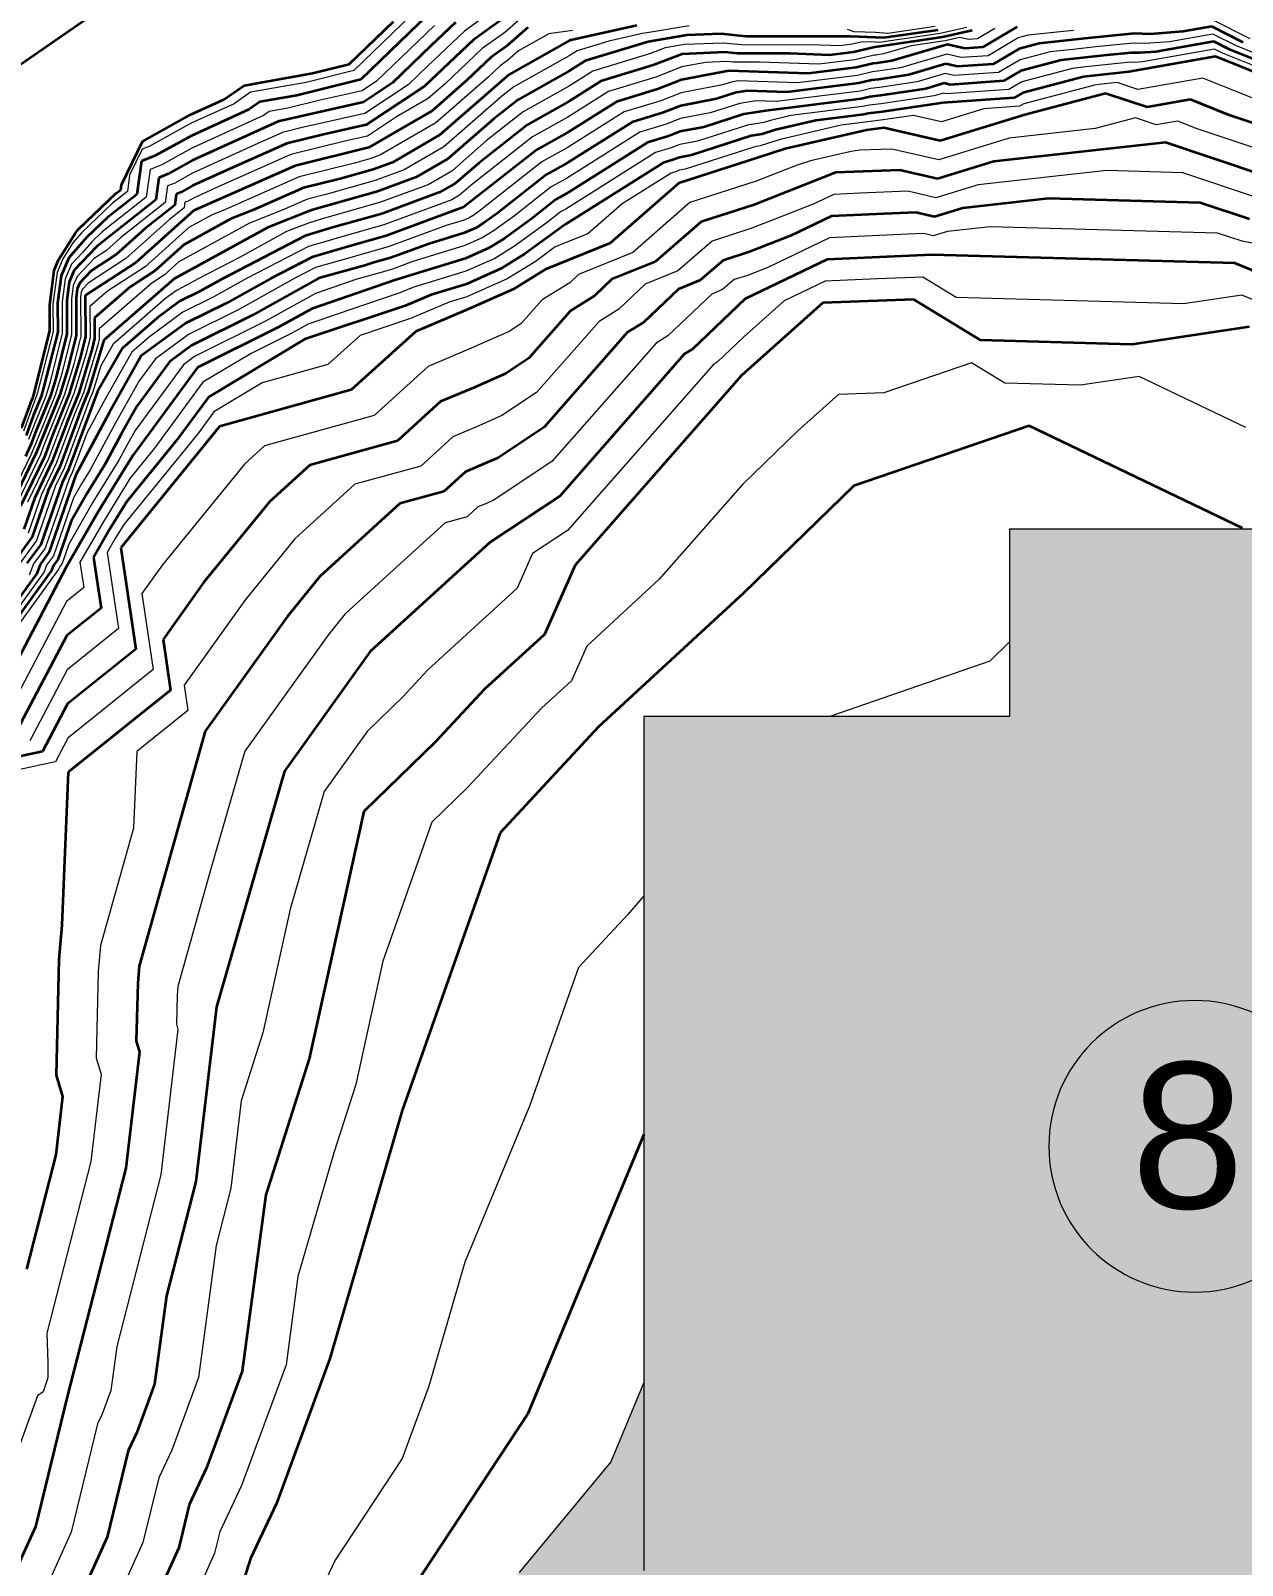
# Model space of a CAD drawing. Header units: millimetres. Extents: x -859836 to 307983, y -308065 to 649894.
# Drawn here: x -656397 to -540029, y 189629 to 337001 of the extents above; entities that cross this region are included whole.
import ezdxf

# ---------------------------------------------------------------- set-up
doc = ezdxf.new("R2010")
doc.units = ezdxf.units.MM
for name, color, linetype, lineweight in [('A-ANNO-NOTE', 131, 'Continuous', 9), ('A-DETL-GENF', 92, 'Continuous', 9), ('A-DETL-MBND', 5, 'Continuous', 9), ('A-DETL-THIN', 151, 'Continuous', 9), ('C-TOPO', 7, 'Continuous', 9), ('C-TOPO-MAJR', 7, 'Continuous', 35), ('C-TOPO-MINR', 7, 'Continuous', 9)]:
    doc.layers.add(name, color=color, linetype=linetype, lineweight=lineweight)
doc.styles.add('Arial', font='arial.ttf', dxfattribs={"height": 14000})

# ---------------------------------------------------------------- blocks, each defined once
blk = doc.blocks.new('tag ten be - tag ten be-1821118-BỐ TRÍ BÈ PIN PA2')
at = {"layer": 'A-ANNO-NOTE'}
for start, end in [(360, 180), (180, 360)]:
    blk.add_arc((0, 0), 4, start, end, dxfattribs=at)

msp = doc.modelspace()

# ---------------------------------------------------------------- hatches: boundary and pattern name
at = {"layer": 'A-DETL-GENF'}
msp.add_hatch(color=8, dxfattribs=at).paths.add_polyline_path([(-452510, 189128), (-452510, 289128), (-562378, 289128), (-562378, 271128), (-597518, 271128), (-597518, 189128), (-458398, 189128)])
at = {"layer": 'A-DETL-MBND', "transparency": 33554585}
h = msp.add_hatch(color=1, dxfattribs=at)
h.paths.add_polyline_path([(-759872, -147838), (-751409, -147225), (-749609, -147143), (-733854, -145290), (-730653, -145570), (-721745, -145172), (-720814, -144887), (-719370, -144842), (-700946, -141995), (-695529, -141498), (-691142, -140868), (-678862, -139709), (-676064, -138561), (-673339, -137902), (-666588, -136592), (-665513, -135889), (-664558, -135218), (-662197, -133772), (-661519, -132852), (-659949, -130928), (-651084, -125443), (-650822, -125228), (-650213, -124939), (-646382, -122722), (-642214, -121295), (-640352, -120839), (-632919, -116639), (-632407, -116545), (-631232, -115977), (-624031, -110102), (-618435, -105784), (-615716, -103869), (-610671, -99638), (-609303, -97431), (-608187, -95168), (-606545, -92038), (-605546, -89814), (-602862, -83094), (-597357, -72506), (-595184, -69076), (-591888, -62294), (-588957, -58521), (-588686, -57663), (-586782, -51788), (-586421, -50671), (-585891, -49261), (-584837, -42142), (-583168, -34750), (-583236, -29503), (-581474, -24626), (-579291, -20446), (-577288, -10529), (-577844, -8379), (-576716, -5129), (-576923, -622), (-576761, 3433), (-577514, 8400), (-584433, 17478), (-591451, 26894), (-592059, 27631), (-594253, 29365), (-596698, 31520), (-606682, 39522), (-614114, 48456), (-617877, 53657), (-619367, 54812), (-621388, 57245), (-626371, 64609), (-630225, 76139), (-631882, 80641), (-631321, 82021), (-631047, 88615), (-629216, 99080), (-628971, 99848), (-627656, 101469), (-625202, 104951), (-622310, 108328), (-621916, 108853), (-618287, 112790), (-616954, 119597), (-611965, 123985), (-607391, 123672), (-603528, 125761), (-599346, 128280), (-596175, 130112), (-593901, 131920), (-587341, 139484), (-579017, 149394), (-573792, 168423), (-559581, 167597), (-555765, 171191), (-554261, 171958), (-551262, 173126), (-545079, 176205), (-536568, 178750), (-529133, 181370), (-526344, 189128), (-597518, 189128), (-597518, 207194), (-600686, 199575), (-609478, 188948), (-615919, 179175), (-616544, 177848), (-622914, 167950), (-630994, 157392), (-633191, 154309), (-645163, 133248), (-651286, 125168), (-651764, 119294), (-657364, 118029), (-668886, 104497), (-672322, 98230), (-678809, 91777), (-686744, 84898), (-689449, 82017), (-695207, 77404), (-695380, 71893), (-694273, 69271), (-689492, 45636), (-683652, 33844), (-677737, 19772), (-662028, -2904), (-651984, -24980), (-650691, -30222), (-651908, -42347), (-653635, -63919), (-656698, -68818), (-662024, -76036), (-666896, -86650), (-667567, -88913), (-681751, -105555), (-682213, -106748), (-682594, -107406), (-685917, -108622), (-692036, -110612), (-701719, -112727), (-713390, -117126), (-713858, -117303), (-715899, -118114), (-726309, -122425), (-732752, -123814), (-746954, -124818), (-750353, -125277), (-753407, -127865), (-764669, -132928), (-770641, -133394), (-784358, -129387), (-766211, -147534), (-765162, -147452), (-761763, -147700)])
h.paths.add_polyline_path([(-165073, -63985), (-152433, -63128), (-147212, -62558), (-145468, -61769), (-136004, -54982), (-133768, -53767), (-129949, -51511), (-119584, -45141), (-108212, -38110), (-106147, -37513), (-103534, -36430), (-95440, -33679), (-85435, -28121), (-81217, -27620), (-70310, -23490), (-69569, -23057), (-66354, -22120), (-63531, -20738), (-60354, -18737), (-51173, -14112), (-47726, -11549), (-46080, -8030), (-42098, 1247), (-71582, -3952), (-102491, 171344), (-31433, 183873), (-10665, 66090), (-8344, 71188), (-5480, 80840), (-4976, 82926), (-4345, 84088), (-2338, 91567), (-1942, 95428), (-648, 97607), (-1071, 98220), (-2510, 100800), (-3468, 101999), (-4531, 105589), (-4872, 106391), (-4883, 106838), (-4266, 108209), (-3836, 109670), (-3397, 110774), (-3406, 111243), (-3028, 112006), (-3263, 112804), (-5003, 115819), (-4795, 118868), (-5263, 125250), (-6517, 126820), (-6835, 127207), (-7506, 127369), (-7948, 127596), (-9992, 128520), (-10488, 129121), (-11669, 131806), (-11797, 132101), (-12046, 133135), (-12559, 133970), (-14267, 135969), (-16205, 140122), (-18451, 143457), (-18982, 145256), (-19057, 146525), (-18964, 150253), (-18988, 154876), (-19576, 155921), (-19786, 160906), (-20496, 162914), (-20826, 165369), (-20799, 166915), (-20107, 172970), (-19517, 173820), (-19312, 174558), (-18670, 176101), (-17060, 179067), (-15517, 180705), (-13911, 185702), (-4262, 188301), (-1645, 188923), (-105, 188210), (8503, 183584), (10926, 183912), (12005, 184043), (13640, 184361), (15131, 185109), (17172, 186245), (21649, 186967), (26966, 189922), (27822, 190382), (28403, 191056), (32119, 193617), (35169, 195832), (37685, 197143), (44902, 200225), (45756, 200160), (48502, 199127), (50290, 198574), (51191, 198365), (51921, 198324), (52221, 198344), (54759, 197846), (56032, 196790), (56464, 196469), (57692, 196367), (59108, 196361), (60941, 197154), (66233, 199839), (70130, 201192), (73048, 200979), (76924, 206128), (82127, 208080), (85344, 208780), (86075, 208372), (88573, 207914), (89729, 206890), (91276, 205317), (93776, 203937), (94137, 202344), (94391, 199786), (122336, 197831), (121797, 189716), (125647, 199482), (126089, 201383), (126324, 204787), (126905, 208036), (127554, 210427), (128482, 214073), (128746, 220996), (128473, 222544), (126624, 223852), (126936, 229764), (121612, 232554), (119877, 233364), (114690, 236608), (111762, 238823), (110636, 246522), (110029, 247546), (108783, 253509), (107371, 255011), (105531, 255323), (97841, 258447), (94527, 260036), (90352, 264357), (89017, 265316), (86132, 267662), (83932, 268416), (81219, 269590), (78181, 270815), (77485, 271254), (76016, 271688), (70070, 272996), (65720, 273763), (60235, 273305), (58972, 273395), (52899, 270581), (50487, 269940), (48782, 269681), (44888, 271379), (44155, 271664), (36008, 276151), (32279, 278102), (30572, 279889), (26209, 282046), (25647, 282628), (25305, 282619), (16014, 287701), (12948, 288678), (12218, 290013), (5109, 293561), (1173, 293491), (996, 295848), (-846, 297677), (-3706, 301772), (-4254, 303671), (-5166, 310755), (-5514, 312595), (-5824, 313912), (-11263, 323566), (-11006, 329168), (-11128, 331667), (-19570, 300160), (-119951, 327057), (-119803, 323213), (-126677, 316885), (-131916, 309583), (-138039, 307127), (-139811, 306218), (-145009, 304770), (-152454, 299923), (-155529, 293631), (-156974, 291356), (-164244, 289138), (-169538, 285729), (-171473, 283227), (-175794, 279460), (-179077, 276921), (-181978, 270226), (-183799, 266060), (-186962, 261812), (-188195, 260364), (-189518, 257544), (-192219, 254304), (-192584, 253707), (-193666, 250905), (-195467, 243388), (-196196, 242827), (-194515, 241920), (-193117, 240272), (-191870, 238552), (-189445, 238099), (-187379, 238829), (-181196, 237496), (-175260, 234188), (-174712, 233864), (-173921, 232781), (-172965, 231563), (-172393, 230212), (-171401, 229395), (-170346, 228036), (-168731, 226171), (-166947, 224795), (-166149, 223746), (-163251, 221790), (-159390, 213002), (-157244, 207107), (-158125, 203750), (-158684, 200374), (-157805, 198095), (-156223, 195786), (-156238, 193540), (-155648, 190949), (-154491, 184489), (-154880, 182143), (-154447, 180199), (-153070, 178898), (-149834, 176505), (-139965, 171530), (-138126, 170600), (-129357, 164765), (-128806, 164582), (-125625, 162125), (-121962, 159155), (-118169, 147987), (-115529, 142356), (-110100, 136364), (-104170, 130983), (-102874, 130179), (-102493, 125049), (-102587, 124307), (-102565, 123298), (-101236, 116731), (-101075, 108354), (-100903, 103207), (-100752, 100763), (-102347, 94828), (-103663, 92538), (-105020, 75873), (-113779, 78871), (-115927, 80336), (-116767, 79773), (-118030, 78279), (-120019, 71407), (-121727, 70570), (-124911, 67739), (-132123, 62869), (-134503, 61669), (-142143, 63655), (-144511, 65162), (-146330, 66255), (-93930, -25754), (-156629, -61462), (-204703, 22951), (-203169, 15882), (-200858, 9097), (-201011, 7340), (-201672, 4283), (-201800, 3453), (-202205, -1962), (-203074, -4336), (-205085, -7779), (-205398, -8805), (-204303, -12916), (-199204, -23507), (-197559, -24806), (-188446, -36297), (-186232, -39786), (-180001, -45528), (-178692, -50309), (-178316, -54011), (-176500, -58311), (-174921, -60229), (-168457, -62865), (-166443, -63531)])
h.paths.add_polyline_path([(-36382, 9575), (-36325, 9655), (-34497, 11838), (-31400, 15158), (-30158, 17103), (-28972, 19503), (-28725, 20204), (-24454, 28194), (-23969, 29653), (-22045, 35862), (-19945, 43004), (-18884, 49386), (-18505, 51142), (-18308, 51427), (-16088, 53703), (-14034, 56286), (-13124, 58389), (-12183, 60477), (-11466, 63512), (-44854, 57625), (-36383, 9584)])
h.paths.add_polyline_path([(-209307, 23977), (-205832, 24933), (-214036, 39337), (-155029, 72942), (-156196, 75860), (-157267, 77483), (-160083, 79252), (-162327, 81007), (-168562, 82322), (-171974, 82266), (-174895, 81970), (-178745, 82443), (-179832, 82459), (-182806, 83026), (-187870, 82820), (-190987, 82764), (-196740, 84867), (-206215, 90085), (-217797, 93191), (-220523, 94762), (-239193, 68099), (-236586, 66371), (-231472, 54327), (-229323, 51595), (-228392, 47968), (-224245, 38986), (-223941, 37016), (-223700, 36083), (-223413, 35510), (-223235, 34196), (-219932, 30913), (-219720, 30002), (-218890, 29933), (-218583, 30355), (-217413, 29932), (-217322, 28983), (-216667, 27680), (-215596, 26462), (-211752, 24276), (-211629, 24261)])
h.paths.add_polyline_path([(-104493, 32511), (-108740, 34478), (-111033, 34745), (-118279, 38197), (-121109, 39560), (-122686, 40146), (-124886, 42576), (-127774, 45075), (-127284, 49019), (-127353, 51467), (-126249, 53628), (-124638, 56522), (-122874, 56919), (-121333, 61662), (-118149, 64493), (-116851, 64289), (-109895, 61749), (-101431, 62897), (-97222, 57624), (-96994, 51839), (-95461, 45135), (-95182, 39024), (-97809, 35660), (-102505, 32673), (-103546, 32588)])
h.paths.add_polyline_path([(113952, 54850), (115144, 57676), (119371, 59200), (123981, 58308), (134122, 70221), (135206, 75484), (130794, 79482), (129640, 81238), (129018, 81691), (127052, 82907), (123829, 87412), (118436, 89438), (114649, 87913), (114523, 86104), (79787, 88533), (80974, 86559), (82982, 83414), (85870, 80693), (86415, 79732), (87156, 79254), (93254, 77937), (101112, 77088), (101690, 76657), (110303, 71926), (111655, 70038), (112330, 66003), (112029, 63955), (112025, 61722), (110833, 58895), (111202, 55882), (113573, 54992)])
h.paths.add_polyline_path([(46473, 90893), (46450, 90966), (46450, 90942)])
h.paths.add_polyline_path([(114914, 91699), (116742, 96586), (117222, 99339), (116281, 100813), (115714, 103134), (115083, 94112)])
h.paths.add_polyline_path([(77815, 91772), (81254, 140961), (77947, 134003), (77391, 132850), (76263, 127858), (75504, 126378), (70686, 116776), (69491, 114040), (69325, 112455), (69905, 111212), (72496, 104740), (73767, 102718), (74214, 102059), (75304, 98529), (75680, 97769), (77652, 92229)])
h.paths.add_polyline_path([(-430559, 174792), (-396358, 223636), (-410299, 232491), (-417613, 235355), (-425156, 238606), (-444149, 250578), (-452510, 252436), (-452510, 191303), (-451929, 191053), (-450916, 184024), (-444554, 181215), (-442283, 180124), (-434174, 176436)])
h.paths.add_polyline_path([(-462933, 188895), (-462489, 189128), (-463513, 189128)])
h.paths.add_polyline_path([(20902, 189411), (-15527, 199172), (-17080, 193377), (-157146, 230908), (-144206, 279204), (-133097, 276228), (-125333, 305205), (85106, 248818), (77341, 219841), (66233, 222817), (60021, 199635), (26079, 208730), (21836, 192894)])
h.paths.add_polyline_path([(-305163, 308526), (-297168, 312758), (-330807, 321772), (-305961, 308938)])
h.paths.add_polyline_path([(-101365, 344853), (-99267, 352685), (-106132, 348019), (-107260, 346432), (-107015, 346367)])
h.paths.add_polyline_path([(-77617, 359195), (-72055, 379953), (-74944, 376393), (-78127, 372078), (-79002, 371144), (-83284, 366025), (-86114, 364172), (-90178, 362561), (-78095, 359323)])
h.paths.add_polyline_path([(-70949, 384081), (-49147, 465447), (10755, 449396), (10427, 451476), (10340, 452557), (9561, 454240), (5848, 461010), (3088, 465731), (3916, 466341), (3829, 466873), (4301, 472115), (5273, 480727), (5235, 481311), (1254, 490409), (398, 499801), (248, 500675), (1538, 508051), (2399, 515172), (5336, 526780), (6042, 528818), (11319, 535892), (14764, 542803), (21028, 556609), (22026, 559450), (25679, 567225), (23762, 595967), (26857, 602002), (42608, 602571), (44738, 607162), (48181, 613963), (49550, 615647), (53154, 622325), (47956, 649894), (47874, 649894), (42817, 647426), (40858, 646138), (35158, 640491), (29786, 634475), (27764, 633773), (23010, 631806), (12648, 627092), (6576, 623443), (5459, 622546), (3132, 622423), (937, 621697), (-3757, 621182), (-10336, 620725), (-17509, 618636), (-20466, 617651), (-26978, 615727), (-29360, 614862), (-36198, 612616), (23495, 596621), (-6839, 483415), (-62468, 498321), (-61154, 491830), (-59928, 489468), (-56843, 481884), (-56752, 481249), (-55996, 465839), (-55728, 464742), (-55062, 458604), (-54604, 453643), (-54849, 452204), (-55585, 448717), (-57347, 441004), (-59178, 436511), (-62836, 421846), (-64420, 417337), (-65373, 414138), (-67663, 409612), (-67833, 408961), (-68221, 406728), (-67446, 402371), (-67164, 401641), (-67454, 400728), (-68102, 398277), (-69211, 394395), (-69530, 393435), (-70271, 388744), (-70595, 386619)])
h.paths.add_polyline_path([(-72390, 518021), (-67541, 536118), (-118601, 549800), (-111350, 544573), (-102792, 541248), (-98322, 538930), (-89693, 534294), (-86179, 534292), (-80614, 527648), (-74938, 522052), (-72698, 518856)])
h.paths.add_polyline_path([(-136180, 559285), (-135118, 563249), (-136667, 559600)])
h.paths.add_polyline_path([(-54600, 584415), (-47886, 609472), (-50553, 609641), (-55313, 609698), (-62008, 606325), (-64948, 609251), (-80643, 608301), (-83770, 607896), (-87388, 606897), (-94432, 606828), (-97621, 607514), (-101540, 606576), (-111704, 601349), (-115028, 602044), (-116464, 600991), (-56960, 585047)])
h.paths.add_polyline_path([(-105893, 632098), (-77034, 642660), (-60117, 645580), (-52045, 639137), (-36907, 649894), (-98339, 649894), (-105228, 633665)])

# ---------------------------------------------------------------- linework, layer by layer
at = {"layer": 'A-DETL-THIN'}
for p, q in [((-452510, 289128), (-562378, 289128)), ((-562378, 289128), (-562378, 271128)), ((-562378, 271128), (-597518, 271128)), ((-597518, 271128), (-597518, 189128))]:
    msp.add_line(p, q, dxfattribs=at)
at = {"layer": 'C-TOPO', "lineweight": 35}
for p, q in [((-585931, 383267), (-696010, 306956)), ((-625817, 333788), (-621565, 337889)), ((-629343, 332910), (-625817, 333788)), ((-637852, 330388), (-635893, 331753)), ((-635893, 331753), (-629343, 332910)), ((-641018, 328945), (-637852, 330388)), ((-645432, 326496), (-641018, 328945)), ((-647686, 322199), (-645638, 326414)), ((-645638, 326414), (-645432, 326496)), ((-651801, 317929), (-648175, 321388)), ((-648175, 321388), (-647751, 321723)), ((-647751, 321723), (-647686, 322199)), ((-653712, 314999), (-652062, 317632)), ((-652062, 317632), (-651801, 317929)), ((-654571, 310631), (-654142, 314010)), ((-654142, 314010), (-653712, 314999)), ((-654561, 308176), (-654571, 310631)), ((-656134, 301920), (-654561, 308176)), ((-657273, 298820), (-656284, 301520)), ((-656284, 301520), (-656172, 301795)), ((-656172, 301795), (-656134, 301920))]:
    msp.add_line(p, q, dxfattribs=at)
at = {"layer": 'C-TOPO-MAJR'}
for p, q in [((-617298, 339451), (-624694, 332319)), ((-615588, 337786), (-617953, 335545)), ((-611005, 338186), (-613877, 336122)), ((-598172, 337506), (-604650, 336058)), ((-613877, 336122), (-618608, 331639)), ((-608639, 337308), (-610730, 335490)), ((-604650, 336058), (-610456, 332794)), ((-593386, 336570), (-597103, 335944)), ((-590086, 336701), (-593386, 336570)), ((-587703, 336458), (-590086, 336701)), ((-577616, 336450), (-587703, 336458)), ((-575272, 336359), (-577616, 336450)), ((-568814, 336376), (-575312, 335433)), ((-574477, 336309), (-575272, 336359)), ((-569283, 337063), (-574477, 336309)), ((-565960, 337026), (-568814, 336376)), ((-561644, 337373), (-564954, 335407)), ((-556913, 336048), (-559528, 335776)), ((-555165, 336235), (-556913, 336048)), ((-550386, 336729), (-555165, 336235)), ((-548889, 336677), (-550386, 336729)), ((-545724, 336909), (-548889, 336677)), ((-542948, 337399), (-545724, 336909)), ((-539937, 335873), (-542948, 337399)), ((-617953, 335545), (-621651, 331979)), ((-610730, 335490), (-612166, 334458)), ((-597103, 335944), (-603148, 334100)), ((-593842, 334760), (-596609, 333678)), ((-589715, 334924), (-593842, 334760)), ((-588523, 334802), (-589715, 334924)), ((-583480, 334798), (-588523, 334802)), ((-579669, 334665), (-583480, 334798)), ((-577367, 334952), (-579669, 334665)), ((-575312, 335433), (-577367, 334952)), ((-568346, 335689), (-573684, 334095)), ((-566670, 335290), (-568346, 335689)), ((-564954, 335407), (-566670, 335290)), ((-561465, 335263), (-563947, 333789)), ((-559528, 335776), (-561465, 335263)), ((-553047, 334640), (-555669, 334360)), ((-550657, 334887), (-553047, 334640)), ((-549908, 334861), (-550657, 334887)), ((-548326, 334977), (-549908, 334861)), ((-542774, 335958), (-548326, 334977)), ((-541269, 335194), (-542774, 335958)), ((-535319, 332804), (-541269, 335194)), ((-612166, 334458), (-614532, 332216)), ((-604716, 333114), (-609555, 330394)), ((-603148, 334100), (-604716, 333114)), ((-596609, 333678), (-601646, 332142)), ((-589344, 333146), (-593901, 332278)), ((-581721, 332879), (-589344, 333146)), ((-577118, 333453), (-581721, 332879)), ((-575474, 333838), (-577118, 333453)), ((-575139, 333878), (-575474, 333838)), ((-573684, 334095), (-575139, 333878)), ((-568497, 333820), (-572056, 332757)), ((-567380, 333554), (-568497, 333820)), ((-563947, 333789), (-567380, 333554)), ((-561286, 333152), (-562941, 332170)), ((-557412, 334178), (-561286, 333152)), ((-555669, 334360), (-557412, 334178)), ((-542600, 334516), (-550928, 333045)), ((-535163, 331528), (-542600, 334516)), ((-624694, 332319), (-630826, 330792)), ((-621651, 331979), (-624438, 330145)), ((-618608, 331639), (-624182, 327971)), ((-614532, 332216), (-617852, 329319)), ((-610456, 332794), (-617095, 326999)), ((-601646, 332142), (-604783, 330169)), ((-593901, 332278), (-596114, 331413)), ((-576869, 331955), (-583773, 331094)), ((-575636, 332243), (-576869, 331955)), ((-574965, 332324), (-575636, 332243)), ((-572056, 332757), (-574965, 332324)), ((-568649, 331950), (-570428, 331419)), ((-568090, 331817), (-568649, 331950)), ((-562941, 332170), (-568090, 331817)), ((-555296, 332580), (-561107, 331042)), ((-554424, 332671), (-555296, 332580)), ((-550928, 333045), (-554424, 332671)), ((-634386, 330163), (-635451, 329421)), ((-630826, 330792), (-634386, 330163)), ((-624438, 330145), (-632498, 328318)), ((-609555, 330394), (-611912, 328543)), ((-604783, 330169), (-608653, 327994)), ((-600144, 330184), (-604849, 327225)), ((-596114, 331413), (-600144, 330184)), ((-590542, 330448), (-593960, 329796)), ((-588631, 331063), (-590542, 330448)), ((-587585, 331227), (-588631, 331063)), ((-583773, 331094), (-587585, 331227)), ((-576620, 330456), (-585826, 329308)), ((-575798, 330649), (-576620, 330456)), ((-574792, 330769), (-575798, 330649)), ((-570428, 331419), (-574792, 330769)), ((-561934, 330551), (-568800, 330081)), ((-561107, 331042), (-561934, 330551)), ((-553180, 330983), (-560928, 328932)), ((-549175, 329650), (-553180, 330983)), ((-545010, 330385), (-549175, 329650)), ((-541292, 328891), (-545010, 330385)), ((-635451, 329421), (-640957, 326912)), ((-617852, 329319), (-623926, 325797)), ((-595620, 329148), (-598642, 328226)), ((-593960, 329796), (-595620, 329148)), ((-587917, 328981), (-591740, 327749)), ((-585826, 329308), (-587917, 328981)), ((-576371, 328958), (-580974, 328384)), ((-575960, 329054), (-576371, 328958)), ((-574619, 329215), (-575960, 329054)), ((-568800, 330081), (-574619, 329215)), ((-560928, 328932), (-569059, 326433)), ((-536558, 327314), (-541292, 328891)), ((-632625, 328283), (-640885, 324520)), ((-632613, 328292), (-632625, 328283)), ((-632570, 328300), (-632613, 328292)), ((-632498, 328318), (-632570, 328300)), ((-624182, 327971), (-628285, 327041)), ((-611912, 328543), (-616339, 324679)), ((-608653, 327994), (-613369, 324291)), ((-604849, 327225), (-607752, 325594)), ((-598642, 328226), (-604916, 324281)), ((-594019, 327315), (-595126, 326882)), ((-591740, 327749), (-594019, 327315)), ((-584875, 327476), (-586158, 327062)), ((-580974, 328384), (-584875, 327476)), ((-576122, 327459), (-583924, 325643)), ((-574446, 327660), (-576122, 327459)), ((-569059, 326433), (-574446, 327660)), ((-640957, 326912), (-644396, 325003)), ((-631804, 326163), (-636641, 324028)), ((-628285, 327041), (-631804, 326163)), ((-623926, 325797), (-631006, 324030)), ((-617095, 326999), (-621651, 324358)), ((-597141, 326268), (-604982, 321337)), ((-595126, 326882), (-597141, 326268)), ((-587203, 326898), (-592939, 325050)), ((-586158, 327062), (-587203, 326898)), ((-547421, 326254), (-563898, 324451)), ((-537954, 323101), (-547421, 326254)), ((-645765, 324458), (-646203, 321284)), ((-644396, 325003), (-645765, 324458)), ((-640885, 324520), (-643178, 323247)), ((-621651, 324358), (-623511, 323673)), ((-616339, 324679), (-619376, 322919)), ((-613369, 324291), (-615582, 322360)), ((-607752, 325594), (-614826, 320040)), ((-604916, 324281), (-606851, 323193)), ((-595639, 324310), (-605049, 318393)), ((-594631, 324617), (-595639, 324310)), ((-594078, 324833), (-594631, 324617)), ((-586490, 324815), (-594137, 322352)), ((-592939, 325050), (-594078, 324833)), ((-583924, 325643), (-586490, 324815)), ((-563898, 324451), (-569319, 322785)), ((-644090, 322884), (-644382, 320768)), ((-643178, 323247), (-644090, 322884)), ((-636641, 324028), (-640812, 322127)), ((-631006, 324030), (-640740, 319735)), ((-626669, 322781), (-630209, 321897)), ((-623511, 323673), (-626669, 322781)), ((-619376, 322919), (-623095, 321548)), ((-606851, 323193), (-611567, 319491)), ((-579063, 323369), (-586920, 320291)), ((-572910, 323603), (-579063, 323369)), ((-569319, 322785), (-572910, 323603)), ((-646203, 321284), (-649026, 319052)), ((-642415, 321309), (-642561, 320251)), ((-641959, 321491), (-642415, 321309)), ((-640812, 322127), (-641959, 321491)), ((-630209, 321897), (-635076, 319750)), ((-623095, 321548), (-629412, 319765)), ((-617101, 321479), (-622680, 319423)), ((-615582, 322360), (-617101, 321479)), ((-604982, 321337), (-605950, 320793)), ((-594137, 322352), (-600732, 316605)), ((-644382, 320768), (-650027, 316304)), ((-642561, 320251), (-645418, 317993)), ((-614826, 320040), (-622265, 317299)), ((-605950, 320793), (-608308, 318942)), ((-586920, 320291), (-592018, 318649)), ((-566868, 319970), (-569579, 319137)), ((-558630, 320871), (-566868, 319970)), ((-544083, 320464), (-558630, 320871)), ((-539349, 318887), (-544083, 320464)), ((-649026, 319052), (-650997, 317172)), ((-640740, 319735), (-646343, 314719)), ((-637173, 318922), (-641682, 316447)), ((-635076, 319750), (-637173, 318922)), ((-629412, 319765), (-633606, 318110)), ((-622680, 319423), (-627418, 318086)), ((-612863, 318547), (-613624, 318077)), ((-611567, 319491), (-612863, 318547)), ((-608308, 318942), (-610901, 317055)), ((-605049, 318393), (-608939, 315562)), ((-592018, 318649), (-596414, 314818)), ((-579479, 319196), (-583422, 317306)), ((-574451, 319429), (-579479, 319196)), ((-571374, 319546), (-574451, 319429)), ((-569579, 319137), (-571374, 319546)), ((-650997, 317172), (-652736, 315193)), ((-645418, 317993), (-648202, 315500)), ((-633606, 318110), (-642624, 313158)), ((-630039, 317297), (-637986, 313184)), ((-627418, 318086), (-630039, 317297)), ((-622265, 317299), (-625424, 316407)), ((-614732, 317585), (-618130, 316545)), ((-613624, 318077), (-614732, 317585)), ((-610901, 317055), (-612423, 316114)), ((-583422, 317306), (-587350, 315767)), ((-650071, 316258), (-652210, 313988)), ((-648202, 315500), (-650595, 313939)), ((-650051, 316282), (-650071, 316258)), ((-650027, 316304), (-650051, 316282)), ((-641682, 316447), (-644484, 313939)), ((-627171, 315881), (-629374, 315267)), ((-625424, 316407), (-627171, 315881)), ((-618130, 316545), (-621850, 315174)), ((-612423, 316114), (-614639, 315130)), ((-608939, 315562), (-611222, 314151)), ((-600732, 316605), (-606976, 314070)), ((-587350, 315767), (-589899, 314946)), ((-569838, 315489), (-579894, 315024)), ((-540745, 314674), (-569838, 315489)), ((-652736, 315193), (-653483, 313473)), ((-652210, 313988), (-652708, 312842)), ((-650595, 313939), (-651684, 312784)), ((-646343, 314719), (-651158, 311579)), ((-644484, 313939), (-646891, 312369)), ((-629374, 315267), (-633348, 313210)), ((-624303, 314465), (-628710, 313236)), ((-623429, 314728), (-624303, 314465)), ((-621850, 315174), (-623429, 314728)), ((-614639, 315130), (-621435, 313049)), ((-611222, 314151), (-614545, 312675)), ((-606976, 314070), (-610020, 312189)), ((-596414, 314818), (-600578, 313127)), ((-589899, 314946), (-592097, 313031)), ((-579894, 315024), (-587780, 311243)), ((-534234, 311977), (-540745, 314674)), ((-653483, 313473), (-653818, 310840)), ((-652708, 312842), (-652931, 311087)), ((-651684, 312784), (-651933, 312211)), ((-642624, 313158), (-649365, 307281)), ((-637986, 313184), (-640114, 311999)), ((-633348, 313210), (-637604, 310841)), ((-628710, 313236), (-635094, 309682)), ((-621435, 313049), (-629392, 310301)), ((-614545, 312675), (-617944, 311634)), ((-600578, 313127), (-602261, 311524)), ((-592097, 313031), (-594179, 312185)), ((-652931, 311087), (-652918, 307893)), ((-651933, 312211), (-652044, 311333)), ((-652044, 311333), (-652029, 307740)), ((-651158, 311579), (-651141, 307587)), ((-646891, 312369), (-650261, 309430)), ((-642064, 311030), (-644198, 309460)), ((-640114, 311999), (-642064, 311030)), ((-617944, 311634), (-620427, 310584)), ((-610020, 312189), (-614452, 310219)), ((-602261, 311524), (-604544, 310113)), ((-594179, 312185), (-597547, 308978)), ((-587780, 311243), (-592832, 306432)), ((-571584, 311180), (-580309, 310852)), ((-565172, 307271), (-571584, 311180)), ((-653818, 310840), (-653806, 308046)), ((-637604, 310841), (-641504, 308903)), ((-635094, 309682), (-640945, 306775)), ((-629392, 310301), (-632584, 308523)), ((-620427, 310584), (-630074, 307365)), ((-614452, 310219), (-619419, 308120)), ((-604544, 310113), (-608544, 305562)), ((-580309, 310852), (-588117, 303886)), ((-653806, 308046), (-655151, 302699)), ((-650261, 309430), (-650253, 307434)), ((-644198, 309460), (-647568, 306521)), ((-641504, 308903), (-645771, 305762)), ((-632584, 308523), (-640385, 304647)), ((-619419, 308120), (-625620, 302496)), ((-599069, 308037), (-607067, 298935)), ((-597547, 308978), (-599069, 308037)), ((-539380, 308550), (-550625, 306864)), ((-652918, 307893), (-653994, 303615)), ((-652029, 307740), (-652836, 304532)), ((-651141, 307587), (-651679, 305448)), ((-649365, 307281), (-650883, 302279)), ((-650253, 307434), (-650522, 306364)), ((-640945, 306775), (-643078, 305205)), ((-630074, 307365), (-639327, 301817)), ((-550625, 306864), (-565172, 307271)), ((-651679, 305448), (-652691, 302113)), ((-650522, 306364), (-651787, 302196)), ((-647568, 306521), (-649979, 302362)), ((-645771, 305762), (-648844, 300313)), ((-643078, 305205), (-646173, 300989)), ((-608544, 305562), (-610766, 304089)), ((-593593, 305961), (-605590, 292308)), ((-592832, 306432), (-593593, 305961)), ((-653994, 303615), (-654500, 301948)), ((-652836, 304532), (-653595, 302031)), ((-640385, 304647), (-646575, 296216)), ((-610766, 304089), (-613721, 302776)), ((-588117, 303886), (-604114, 285680)), ((-655151, 302699), (-655404, 301865)), ((-652691, 302113), (-654372, 297983)), ((-651787, 302196), (-652907, 299443)), ((-649979, 302362), (-652804, 294783)), ((-650883, 302279), (-651443, 300902)), ((-625620, 302496), (-638270, 298987)), ((-613721, 302776), (-617032, 301377)), ((-655404, 301865), (-656151, 300030)), ((-654500, 301948), (-655993, 298277)), ((-653595, 302031), (-655836, 296524)), ((-651443, 300902), (-653562, 295218)), ((-646173, 300989), (-647709, 298265)), ((-639327, 301817), (-642422, 297602)), ((-617032, 301377), (-621166, 297628)), ((-656151, 300030), (-656844, 298135)), ((-652907, 299443), (-654320, 295653)), ((-648844, 300313), (-652047, 294347)), ((-655993, 298277), (-656340, 297330)), ((-654372, 297983), (-655078, 296089)), ((-647709, 298265), (-649311, 295282)), ((-638270, 298987), (-647738, 287350)), ((-607067, 298935), (-611512, 295990)), ((-560506, 299054), (-577341, 293289)), ((-540008, 289230), (-560506, 299054)), ((-655836, 296524), (-658692, 290587)), ((-656340, 297330), (-656895, 296124)), ((-642422, 297602), (-647157, 291783)), ((-621166, 297628), (-629599, 295288)), ((-655078, 296089), (-657363, 291339)), ((-654320, 295653), (-656034, 292091)), ((-653562, 295218), (-654705, 292843)), ((-652804, 294783), (-653376, 293595)), ((-649311, 295282), (-650970, 292598)), ((-646575, 296216), (-649893, 290849)), ((-629599, 295288), (-633440, 291789)), ((-612989, 295333), (-614645, 294634)), ((-611512, 295990), (-612989, 295333)), ((-653376, 293595), (-655425, 287669)), ((-652047, 294347), (-654608, 286940)), ((-614645, 294634), (-616712, 292759)), ((-577341, 293289), (-587934, 282976)), ((-656034, 292091), (-657059, 289128)), ((-654705, 292843), (-656242, 288399)), ((-650970, 292598), (-652510, 289914)), ((-616712, 292759), (-620929, 291589)), ((-605590, 292308), (-612258, 287891)), ((-649893, 290849), (-652974, 285481)), ((-647157, 291783), (-648815, 289099)), ((-633440, 291789), (-639753, 284031)), ((-620929, 291589), (-628611, 284592)), ((-652510, 289914), (-653791, 286210)), ((-648815, 289099), (-650356, 286415)), ((-656242, 288399), (-658021, 285977)), ((-655425, 287669), (-656759, 285853)), ((-612258, 287891), (-623781, 277394)), ((-654608, 286940), (-655498, 285729)), ((-653791, 286210), (-654236, 285605)), ((-650356, 286415), (-649639, 281548)), ((-647738, 287350), (-646303, 277614)), ((-655822, 284863), (-662686, 275391)), ((-654398, 285172), (-662635, 273805)), ((-652974, 285481), (-660175, 271800)), ((-655498, 285729), (-655822, 284863)), ((-654236, 285605), (-654398, 285172)), ((-628611, 284592), (-631767, 280713)), ((-604114, 285680), (-607061, 279012)), ((-639753, 284031), (-643685, 278549)), ((-587934, 282976), (-601863, 270134)), ((-649639, 281548), (-652914, 278916)), ((-631767, 280713), (-639632, 269748)), ((-652914, 278916), (-657715, 269795)), ((-643685, 278549), (-642967, 273681)), ((-607061, 279012), (-612822, 273764)), ((-646303, 277614), (-652854, 272351)), ((-623781, 277394), (-632013, 265880)), ((-642967, 273681), (-652794, 265786)), ((-612822, 273764), (-617550, 268678)), ((-652854, 272351), (-655254, 267790)), ((-639632, 269748), (-645981, 247173)), ((-601863, 270134), (-611319, 259961)), ((-617550, 268678), (-624394, 262011)), ((-655254, 267790), (-662955, 266138)), ((-652794, 265786), (-653406, 251099)), ((-632013, 265880), (-638556, 243247)), ((-624394, 262011), (-629642, 238274)), ((-611319, 259961), (-620728, 233300)), ((-653406, 251099), (-653688, 247802)), ((-653688, 247802), (-653959, 236699)), ((-645981, 247173), (-646122, 245525)), ((-646122, 245525), (-646257, 239973)), ((-638556, 243247), (-640544, 226484)), ((-645941, 238941), (-647266, 227765)), ((-646257, 239973), (-645941, 238941)), ((-629642, 238274), (-633821, 225202)), ((-653959, 236699), (-653326, 234634)), ((-653326, 234634), (-653989, 229047)), ((-620728, 233300), (-627665, 209498)), ((-597518, 230991), (-608663, 204189)), ((-653989, 229047), (-656807, 218063)), ((-647266, 227765), (-652902, 205799)), ((-640544, 226484), (-643362, 215501)), ((-633821, 225202), (-636077, 208265)), ((-643362, 215501), (-644490, 207032)), ((-627665, 209498), (-632795, 195575)), ((-636077, 208265), (-639498, 198983)), ((-644490, 207032), (-646200, 202391)), ((-652902, 205799), (-655947, 193339)), ((-608663, 204189), (-621545, 184642)), ((-646200, 202391), (-647033, 200622)), ((-647033, 200622), (-649063, 192316)), ((-639498, 198983), (-641164, 195446)), ((-641164, 195446), (-642179, 191292)), ((-632795, 195575), (-635295, 190269)), ((-655947, 193339), (-661352, 181376)), ((-649063, 192316), (-659872, 168391)), ((-642179, 191292), (-647584, 179330)), ((-635295, 190269), (-643647, 164259))]:
    msp.add_line(p, q, dxfattribs=at)
at = {"layer": 'C-TOPO-MINR'}
for p, q in [((-611142, 339534), (-614732, 336954)), ((-619808, 338532), (-625355, 333183)), ((-617626, 337498), (-623173, 332149)), ((-609302, 338198), (-610867, 336838)), ((-539272, 336212), (-543035, 338120)), ((-614732, 336954), (-618281, 333592)), ((-610867, 336838), (-613022, 335290)), ((-606644, 336683), (-609547, 335051)), ((-604374, 337020), (-606644, 336683)), ((-597637, 336725), (-600876, 336001)), ((-596409, 336927), (-597637, 336725)), ((-593158, 337475), (-596409, 336927)), ((-577303, 336902), (-577956, 337119)), ((-575252, 336823), (-577303, 336902)), ((-574060, 336746), (-575252, 336823)), ((-569049, 336719), (-574894, 335871)), ((-569517, 337406), (-574060, 336746)), ((-568580, 336033), (-571829, 335561)), ((-566480, 337305), (-569049, 336719)), ((-567153, 336358), (-568580, 336033)), ((-566315, 336158), (-567153, 336358)), ((-565457, 336217), (-566315, 336158)), ((-563802, 337200), (-565457, 336217)), ((-561554, 336318), (-564450, 334598)), ((-560586, 336574), (-561554, 336318)), ((-557535, 336892), (-560586, 336574)), ((-556224, 337033), (-557535, 336892)), ((-542861, 336678), (-547025, 335943)), ((-540603, 335534), (-542861, 336678)), ((-613022, 335290), (-616570, 331928)), ((-609547, 335051), (-610593, 334142)), ((-604683, 334586), (-610005, 331594)), ((-603899, 335079), (-604683, 334586)), ((-600876, 336001), (-603899, 335079)), ((-596856, 334811), (-602397, 333121)), ((-595473, 335352), (-596856, 334811)), ((-593614, 335665), (-595473, 335352)), ((-589901, 335812), (-593614, 335665)), ((-588113, 335630), (-589901, 335812)), ((-580548, 335624), (-588113, 335630)), ((-578643, 335558), (-580548, 335624)), ((-577492, 335701), (-578643, 335558)), ((-576464, 335942), (-577492, 335701)), ((-575393, 334635), (-577243, 334202)), ((-575292, 335896), (-576464, 335942)), ((-575225, 334655), (-575393, 334635)), ((-574894, 335871), (-575292, 335896)), ((-574498, 334764), (-575225, 334655)), ((-571829, 335561), (-574498, 334764)), ((-568422, 334755), (-572870, 333426)), ((-567025, 334422), (-568422, 334755)), ((-564450, 334598), (-567025, 334422)), ((-558470, 334977), (-561375, 334208)), ((-556291, 335204), (-558470, 334977)), ((-554106, 335438), (-556291, 335204)), ((-550521, 335808), (-554106, 335438)), ((-549398, 335769), (-550521, 335808)), ((-542687, 335237), (-549627, 334011)), ((-547025, 335943), (-549398, 335769)), ((-541934, 334855), (-542687, 335237)), ((-535241, 332166), (-541934, 334855)), ((-535397, 333442), (-540603, 335534)), ((-625355, 333183), (-629954, 332038)), ((-618281, 333592), (-620130, 331809)), ((-611311, 333626), (-612494, 332505)), ((-610593, 334142), (-611311, 333626)), ((-602397, 333121), (-604749, 331642)), ((-593872, 333519), (-596362, 332546)), ((-591593, 333953), (-593872, 333519)), ((-589530, 334035), (-591593, 333953)), ((-588934, 333974), (-589530, 334035)), ((-586412, 333972), (-588934, 333974)), ((-580695, 333772), (-586412, 333972)), ((-577243, 334202), (-580695, 333772)), ((-575052, 333101), (-575555, 333041)), ((-572870, 333426), (-575052, 333101)), ((-561375, 334208), (-563444, 332979)), ((-556354, 333379), (-561196, 332097)), ((-555047, 333515), (-556354, 333379)), ((-551987, 333843), (-555047, 333515)), ((-550793, 333966), (-551987, 333843)), ((-550418, 333953), (-550793, 333966)), ((-549627, 334011), (-550418, 333953)), ((-629954, 332038), (-635272, 331098)), ((-623173, 332149), (-624566, 331232)), ((-620130, 331809), (-624310, 329058)), ((-616570, 331928), (-618230, 330479)), ((-612494, 332505), (-617474, 328159)), ((-610005, 331594), (-611184, 330669)), ((-604749, 331642), (-609104, 329194)), ((-596362, 332546), (-600895, 331163)), ((-589943, 331797), (-593931, 331037)), ((-588987, 332105), (-589943, 331797)), ((-588464, 332187), (-588987, 332105)), ((-582747, 331987), (-588464, 332187)), ((-576994, 332704), (-582747, 331987)), ((-575555, 333041), (-576994, 332704)), ((-571242, 332088), (-574879, 331546)), ((-568573, 332885), (-571242, 332088)), ((-567735, 332685), (-568573, 332885)), ((-563444, 332979), (-567735, 332685)), ((-561196, 332097), (-562438, 331360)), ((-554238, 331781), (-561018, 329987)), ((-553802, 331827), (-554238, 331781)), ((-552054, 332014), (-553802, 331827)), ((-550051, 331347), (-552054, 332014)), ((-543805, 332451), (-550051, 331347)), ((-538227, 330209), (-543805, 332451)), ((-635272, 331098), (-636863, 329990)), ((-628596, 330318), (-631698, 329546)), ((-624566, 331232), (-628596, 330318)), ((-618230, 330479), (-621267, 328718)), ((-611184, 330669), (-616717, 325839)), ((-600895, 331163), (-604816, 328697)), ((-595867, 330280), (-599393, 329205)), ((-593931, 331037), (-595867, 330280)), ((-586705, 330268), (-588274, 330022)), ((-584799, 330201), (-586705, 330268)), ((-576745, 331205), (-584799, 330201)), ((-575717, 331446), (-576745, 331205)), ((-574879, 331546), (-575717, 331446)), ((-569614, 330750), (-574706, 329992)), ((-568724, 331016), (-569614, 330750)), ((-568445, 330949), (-568724, 331016)), ((-562438, 331360), (-568445, 330949)), ((-636863, 329990), (-640993, 328108)), ((-634038, 328852), (-640921, 325716)), ((-633499, 329227), (-634038, 328852)), ((-631698, 329546), (-633499, 329227)), ((-624310, 329058), (-630464, 327663)), ((-621267, 328718), (-624054, 326884)), ((-609104, 329194), (-612641, 326417)), ((-604816, 328697), (-608203, 326794)), ((-599393, 329205), (-604883, 325753)), ((-591141, 329098), (-593990, 328556)), ((-588274, 330022), (-591141, 329098)), ((-583400, 328846), (-585350, 328392)), ((-576496, 329707), (-583400, 328846)), ((-575879, 329851), (-576496, 329707)), ((-574706, 329992), (-575879, 329851)), ((-571623, 328870), (-574533, 328437)), ((-568930, 328257), (-571623, 328870)), ((-564864, 329506), (-568930, 328257)), ((-561431, 329741), (-564864, 329506)), ((-561018, 329987), (-561431, 329741)), ((-640993, 328108), (-645006, 325881)), ((-632202, 327229), (-634592, 326175)), ((-630464, 327663), (-632202, 327229)), ((-617474, 328159), (-622788, 325078)), ((-597891, 327247), (-604949, 322809)), ((-595373, 328015), (-597891, 327247)), ((-593990, 328556), (-595373, 328015)), ((-587560, 327939), (-592340, 326400)), ((-585992, 328185), (-587560, 327939)), ((-585350, 328392), (-585992, 328185)), ((-578548, 327921), (-584400, 326560)), ((-576247, 328208), (-578548, 327921)), ((-576041, 328256), (-576247, 328208)), ((-574533, 328437), (-576041, 328256)), ((-554174, 327593), (-562413, 326691)), ((-550300, 328618), (-554174, 327593)), ((-548298, 327952), (-550300, 328618)), ((-546216, 328319), (-548298, 327952)), ((-544356, 327572), (-546216, 328319)), ((-537256, 325207), (-544356, 327572)), ((-645006, 325881), (-645690, 325609)), ((-640921, 325716), (-643787, 324125)), ((-634592, 326175), (-640848, 323324)), ((-626105, 326419), (-631405, 325096)), ((-624054, 326884), (-626105, 326419)), ((-616717, 325839), (-620513, 323638)), ((-612641, 326417), (-615960, 323520)), ((-608203, 326794), (-614097, 322166)), ((-604883, 325753), (-607302, 324393)), ((-594878, 325750), (-596390, 325289)), ((-594048, 326074), (-594878, 325750)), ((-592340, 326400), (-594048, 326074)), ((-586847, 325856), (-593538, 323701)), ((-586324, 325938), (-586847, 325856)), ((-584400, 326560), (-586324, 325938)), ((-562413, 326691), (-569189, 324609)), ((-645690, 325609), (-646895, 323129)), ((-631405, 325096), (-638690, 321882)), ((-625297, 324289), (-630608, 322964)), ((-623718, 324735), (-625297, 324289)), ((-622788, 325078), (-623718, 324735)), ((-607302, 324393), (-613196, 319765)), ((-596390, 325289), (-605016, 319865)), ((-581494, 324506), (-582777, 324092)), ((-577593, 325414), (-581494, 324506)), ((-576755, 325514), (-577593, 325414)), ((-573678, 325631), (-576755, 325514)), ((-569189, 324609), (-573678, 325631)), ((-646895, 323129), (-647114, 321542)), ((-644928, 323671), (-645293, 321026)), ((-643787, 324125), (-644928, 323671)), ((-640848, 323324), (-642568, 322369)), ((-630608, 322964), (-637908, 319743)), ((-620513, 323638), (-623303, 322610)), ((-615960, 323520), (-618238, 322199)), ((-604949, 322809), (-606401, 321993)), ((-594888, 323331), (-599593, 320372)), ((-594384, 323484), (-594888, 323331)), ((-594107, 323593), (-594384, 323484)), ((-593538, 323701), (-594107, 323593)), ((-582777, 324092), (-586705, 322553)), ((-553025, 323563), (-565383, 322210)), ((-545752, 323359), (-553025, 323563)), ((-538652, 320994), (-545752, 323359)), ((-647114, 321542), (-648525, 320426)), ((-643253, 322096), (-643472, 320510)), ((-642568, 322369), (-643253, 322096)), ((-638690, 321882), (-640776, 320931)), ((-628040, 321273), (-629811, 320831)), ((-623303, 322610), (-628040, 321273)), ((-618238, 322199), (-622888, 320486)), ((-614097, 322166), (-615204, 321200)), ((-606401, 321993), (-609937, 319216)), ((-586705, 322553), (-593077, 320500)), ((-579271, 321283), (-581243, 320337)), ((-576757, 321399), (-579271, 321283)), ((-572142, 321574), (-576757, 321399)), ((-569449, 320961), (-572142, 321574)), ((-565383, 322210), (-569449, 320961)), ((-648525, 320426), (-651470, 317617)), ((-645293, 321026), (-649527, 317678)), ((-643472, 320510), (-647757, 317121)), ((-641651, 319993), (-643079, 318864)), ((-641577, 320522), (-641651, 319993)), ((-641349, 320613), (-641577, 320522)), ((-640776, 320931), (-641349, 320613)), ((-629811, 320831), (-632244, 319757)), ((-622888, 320486), (-628415, 318925)), ((-615963, 320760), (-622473, 318361)), ((-615204, 321200), (-615963, 320760)), ((-605016, 319865), (-605499, 319593)), ((-599593, 320372), (-602890, 317499)), ((-593077, 320500), (-598573, 315712)), ((-581243, 320337), (-587135, 318029)), ((-643079, 318864), (-647273, 315109)), ((-635389, 318516), (-642153, 314802)), ((-638956, 319329), (-641211, 318091)), ((-637908, 319743), (-638956, 319329)), ((-632244, 319757), (-635389, 318516)), ((-629725, 318531), (-631822, 317703)), ((-628415, 318925), (-629725, 318531)), ((-622473, 318361), (-626421, 317246)), ((-614779, 318812), (-616478, 318292)), ((-614225, 319059), (-614779, 318812)), ((-613845, 319294), (-614225, 319059)), ((-613196, 319765), (-613845, 319294)), ((-609937, 319216), (-611882, 317801)), ((-606678, 318667), (-609920, 316309)), ((-605499, 319593), (-606678, 318667)), ((-651470, 317617), (-652339, 316627)), ((-649527, 317678), (-650524, 316727)), ((-647757, 317121), (-649132, 315890)), ((-641211, 318091), (-645413, 314329)), ((-631822, 317703), (-636331, 315227)), ((-626421, 317246), (-628605, 316589)), ((-616478, 318292), (-622058, 316236)), ((-613024, 317096), (-614685, 316357)), ((-611882, 317801), (-613024, 317096)), ((-602890, 317499), (-606013, 316231)), ((-587135, 318029), (-590959, 316797)), ((-579686, 317110), (-585601, 314275)), ((-572144, 317459), (-579686, 317110)), ((-570606, 317517), (-572144, 317459)), ((-569708, 317313), (-570606, 317517)), ((-568353, 317729), (-569708, 317313)), ((-564234, 318180), (-568353, 317729)), ((-542414, 317569), (-564234, 318180)), ((-540047, 316781), (-542414, 317569)), ((-652339, 316627), (-653310, 315078)), ((-651403, 315725), (-652473, 314590)), ((-650524, 316727), (-651403, 315725)), ((-649132, 315890), (-650314, 315119)), ((-629707, 316282), (-635667, 313197)), ((-628605, 316589), (-629707, 316282)), ((-624427, 315568), (-625737, 315173)), ((-622058, 316236), (-624427, 315568)), ((-614685, 316357), (-619783, 314797)), ((-609920, 316309), (-611822, 315133)), ((-606013, 316231), (-607957, 314816)), ((-598573, 315712), (-603777, 313599)), ((-590959, 316797), (-594256, 313924)), ((-537256, 316244), (-540047, 316781)), ((-653310, 315078), (-653870, 313789)), ((-652473, 314590), (-653095, 313158)), ((-650314, 315119), (-651947, 313386)), ((-647273, 315109), (-650877, 312759)), ((-645413, 314329), (-649024, 311974)), ((-642153, 314802), (-643554, 313548)), ((-636331, 315227), (-640305, 313171)), ((-629042, 314252), (-631029, 313223)), ((-625737, 315173), (-629042, 314252)), ((-621643, 314111), (-622432, 313889)), ((-619783, 314797), (-621643, 314111)), ((-614592, 313902), (-619689, 312342)), ((-611822, 315133), (-614592, 313902)), ((-607957, 314816), (-610621, 313170)), ((-594256, 313924), (-597378, 312656)), ((-585601, 314275), (-587565, 313505)), ((-653870, 313789), (-654261, 310717)), ((-653095, 313158), (-653374, 310964)), ((-652320, 312526), (-652488, 311210)), ((-651947, 313386), (-652320, 312526)), ((-650877, 312759), (-651421, 312181)), ((-644758, 312763), (-649813, 308355)), ((-643554, 313548), (-644758, 312763)), ((-641369, 312579), (-642344, 312094)), ((-640305, 313171), (-641369, 312579)), ((-635667, 313197), (-638859, 311420)), ((-631029, 313223), (-636349, 310261)), ((-625073, 313143), (-629051, 311768)), ((-622869, 313757), (-625073, 313143)), ((-622432, 313889), (-622869, 313757)), ((-610621, 313170), (-614498, 311447)), ((-604619, 312797), (-607282, 311151)), ((-603777, 313599), (-604619, 312797)), ((-597378, 312656), (-599904, 310251)), ((-588840, 313095), (-589939, 312137)), ((-587565, 313505), (-588840, 313095)), ((-580102, 312938), (-584045, 311048)), ((-575074, 313170), (-580102, 312938)), ((-570711, 313334), (-575074, 313170)), ((-567505, 311380), (-570711, 313334)), ((-653374, 310964), (-653362, 307969)), ((-652488, 311210), (-652474, 307816)), ((-651545, 311895), (-651601, 311456)), ((-651601, 311456), (-651585, 307663)), ((-651421, 312181), (-651545, 311895)), ((-649024, 311974), (-650710, 310505)), ((-643411, 311309), (-648466, 306901)), ((-642344, 312094), (-643411, 311309)), ((-638859, 311420), (-641784, 309966)), ((-629051, 311768), (-633839, 309103)), ((-620931, 311817), (-625755, 310207)), ((-619689, 312342), (-620931, 311817)), ((-614498, 311447), (-616198, 310927)), ((-607282, 311151), (-609282, 308875)), ((-590980, 311714), (-595189, 307705)), ((-589939, 312137), (-590980, 311714)), ((-584045, 311048), (-587949, 307564)), ((-545685, 310769), (-567505, 311380)), ((-540062, 311612), (-545685, 310769)), ((-536807, 310264), (-540062, 311612)), ((-654261, 310717), (-654250, 308122)), ((-650710, 310505), (-650697, 307510)), ((-641784, 309966), (-644984, 307611)), ((-636349, 310261), (-641225, 307839)), ((-625755, 310207), (-629733, 308833)), ((-616198, 310927), (-619923, 309352)), ((-599904, 310251), (-601807, 309075)), ((-654250, 308122), (-655729, 302241)), ((-649813, 308355), (-649809, 307357)), ((-633839, 309103), (-640665, 305711)), ((-629733, 308833), (-631329, 307944)), ((-619923, 309352), (-624746, 307742)), ((-610393, 308139), (-614086, 306498)), ((-609282, 308875), (-610393, 308139)), ((-601807, 309075), (-607805, 302248)), ((-653362, 307969), (-654572, 303157)), ((-652474, 307816), (-653415, 304073)), ((-651585, 307663), (-652258, 304990)), ((-649943, 306822), (-651335, 302238)), ((-650697, 307510), (-651100, 305906)), ((-649809, 307357), (-649943, 306822)), ((-648466, 306901), (-649672, 304821)), ((-644984, 307611), (-646669, 306142)), ((-641225, 307839), (-644424, 305483)), ((-631329, 307944), (-635229, 306006)), ((-624746, 307742), (-627847, 304930)), ((-596331, 306999), (-606329, 295621)), ((-595189, 307705), (-596331, 306999)), ((-587949, 307564), (-590474, 305159)), ((-651100, 305906), (-652239, 302155)), ((-646669, 306142), (-647875, 304062)), ((-644424, 305483), (-645972, 303375)), ((-640665, 305711), (-641731, 304926)), ((-635229, 306006), (-639856, 303232)), ((-614086, 306498), (-618225, 304748)), ((-590474, 305159), (-590855, 304923)), ((-566045, 305117), (-574463, 302235)), ((-562839, 303163), (-566045, 305117)), ((-653415, 304073), (-654047, 301989)), ((-652258, 304990), (-653143, 302072)), ((-649672, 304821), (-650431, 302320)), ((-647875, 304062), (-649411, 301337)), ((-641731, 304926), (-646374, 298603)), ((-627847, 304930), (-634172, 303176)), ((-618225, 304748), (-623393, 300062)), ((-590855, 304923), (-604852, 288994)), ((-549943, 303802), (-555566, 302959)), ((-539694, 298890), (-549943, 303802)), ((-655729, 302241), (-655856, 301824)), ((-654572, 303157), (-654952, 301907)), ((-652239, 302155), (-653639, 298713)), ((-651335, 302238), (-652175, 300172)), ((-650431, 302320), (-650711, 301632)), ((-645972, 303375), (-648277, 299289)), ((-639856, 303232), (-644498, 296909)), ((-634172, 303176), (-638799, 300402)), ((-607805, 302248), (-611139, 300040)), ((-574463, 302235), (-578825, 302071)), ((-555566, 302959), (-562839, 303163)), ((-656229, 300906), (-657096, 298538)), ((-655856, 301824), (-656229, 300906)), ((-654952, 301907), (-656072, 299153)), ((-654047, 301989), (-655915, 297400)), ((-653143, 302072), (-655104, 297254)), ((-650711, 301632), (-653183, 295000)), ((-649411, 301337), (-651013, 298355)), ((-578825, 302071), (-582729, 298588)), ((-652175, 300172), (-653941, 295436)), ((-648277, 299289), (-650679, 294815)), ((-638799, 300402), (-640346, 298294)), ((-623393, 300062), (-633935, 297138)), ((-611139, 300040), (-613355, 299055)), ((-656072, 299153), (-656592, 297732)), ((-653639, 298713), (-654699, 295871)), ((-651013, 298355), (-652426, 294565)), ((-640346, 298294), (-647447, 289567)), ((-646374, 298603), (-647142, 297241)), ((-615838, 298005), (-618939, 295193)), ((-613355, 299055), (-615838, 298005)), ((-582729, 298588), (-588026, 293431)), ((-656365, 296324), (-658508, 291871)), ((-655457, 296306), (-658028, 290963)), ((-656088, 296927), (-656365, 296324)), ((-655915, 297400), (-656088, 296927)), ((-655104, 297254), (-655457, 296306)), ((-647142, 297241), (-647943, 295749)), ((-644498, 296909), (-646866, 294000)), ((-633935, 297138), (-635855, 295388)), ((-654699, 295871), (-656699, 291715)), ((-653941, 295436), (-655370, 292467)), ((-653183, 295000), (-654040, 293219)), ((-650679, 294815), (-651508, 293473)), ((-647943, 295749), (-650431, 291723)), ((-635855, 295388), (-643745, 285691)), ((-618939, 295193), (-625264, 293439)), ((-606329, 295621), (-611885, 291940)), ((-652711, 293971), (-655016, 287304)), ((-652426, 294565), (-652711, 293971)), ((-651508, 293473), (-652279, 292131)), ((-646866, 294000), (-649354, 289974)), ((-625264, 293439), (-631025, 288191)), ((-588026, 293431), (-596024, 284328)), ((-655370, 292467), (-656650, 288763)), ((-654040, 293219), (-655833, 288034)), ((-652279, 292131), (-654200, 286575)), ((-611885, 291940), (-612624, 291612)), ((-650431, 291723), (-652742, 287697)), ((-614485, 290325), (-616594, 289740)), ((-613452, 291262), (-614485, 290325)), ((-612624, 291612), (-613452, 291262)), ((-649354, 289974), (-651665, 285948)), ((-647447, 289567), (-648277, 288225)), ((-616594, 289740), (-626196, 280993)), ((-604852, 288994), (-608186, 286786)), ((-655833, 288034), (-657390, 285915)), ((-652742, 287697), (-653383, 285845)), ((-648277, 288225), (-649047, 286883)), ((-631025, 288191), (-635760, 282372)), ((-655016, 287304), (-656128, 285791)), ((-654200, 286575), (-654867, 285667)), ((-651665, 285948), (-651306, 283514)), ((-649047, 286883), (-647971, 279581)), ((-608186, 286786), (-609659, 283451)), ((-655110, 285018), (-662661, 274598)), ((-653686, 285326), (-657805, 279643)), ((-656128, 285791), (-656533, 284709)), ((-654867, 285667), (-655110, 285018)), ((-653605, 285543), (-653686, 285326)), ((-653383, 285845), (-653605, 285543)), ((-643745, 285691), (-645712, 282950)), ((-651306, 283514), (-652944, 282198)), ((-609659, 283451), (-618301, 275579)), ((-596024, 284328), (-602988, 277907)), ((-652944, 282198), (-658945, 270798)), ((-645712, 282950), (-644635, 275648)), ((-635760, 282372), (-641658, 274149)), ((-626196, 280993), (-627774, 279054)), ((-647971, 279581), (-652884, 275633)), ((-627774, 279054), (-631706, 273571)), ((-602988, 277907), (-604462, 274573)), ((-562378, 278300), (-564285, 276443)), ((-652884, 275633), (-656484, 268793)), ((-644635, 275648), (-652824, 269068)), ((-564285, 276443), (-579632, 271128)), ((-641658, 274149), (-641300, 271715)), ((-618301, 275579), (-620665, 273036)), ((-604462, 274573), (-607342, 271949)), ((-631706, 273571), (-635822, 267814)), ((-620665, 273036), (-624087, 269703)), ((-641300, 271715), (-646213, 267767)), ((-607342, 271949), (-614435, 264319)), ((-624087, 269703), (-628203, 263946)), ((-652824, 269068), (-654024, 266788)), ((-654024, 266788), (-657874, 265962)), ((-646213, 267767), (-646519, 260423)), ((-635822, 267814), (-639094, 256498)), ((-628203, 263946), (-631475, 252629)), ((-614435, 264319), (-617857, 260986)), ((-617857, 260986), (-622561, 247656)), ((-646519, 260423), (-649693, 249136)), ((-639094, 256498), (-642268, 245210)), ((-597518, 253908), (-599041, 252123)), ((-631475, 252629), (-634099, 240760)), ((-599041, 252123), (-603770, 247036)), ((-649693, 249136), (-649905, 246664)), ((-622561, 247656), (-625185, 235787)), ((-649905, 246664), (-650108, 238336)), ((-603770, 247036), (-608474, 233706)), ((-642268, 245210), (-642339, 244386)), ((-642339, 244386), (-642407, 241610)), ((-642249, 241094), (-643905, 227125)), ((-642407, 241610), (-642249, 241094)), ((-634099, 240760), (-636188, 234225)), ((-650108, 238336), (-649634, 236788)), ((-649634, 236788), (-650627, 228406)), ((-625185, 235787), (-627275, 229251)), ((-636188, 234225), (-637182, 225843)), ((-608474, 233706), (-614695, 218744)), ((-627275, 229251), (-630743, 217350)), ((-650627, 228406), (-654855, 211931)), ((-643905, 227125), (-648132, 210650)), ((-637182, 225843), (-638591, 220352)), ((-638591, 220352), (-640284, 207649)), ((-614695, 218744), (-618164, 206844)), ((-630743, 217350), (-631871, 208882)), ((-654855, 211931), (-654739, 209091)), ((-648132, 210650), (-648696, 206416)), ((-654739, 209091), (-654751, 207625)), ((-631871, 208882), (-636146, 197279)), ((-654751, 207625), (-655200, 206287)), ((-648696, 206416), (-649551, 204095)), ((-640284, 207649), (-642849, 200687)), ((-618164, 206844), (-620729, 199882)), ((-597518, 207194), (-600686, 199575)), ((-655737, 205896), (-657867, 200081)), ((-655200, 206287), (-655737, 205896)), ((-649551, 204095), (-649968, 203211)), ((-649968, 203211), (-652505, 192827)), ((-642849, 200687), (-644099, 198034)), ((-620729, 199882), (-627170, 190108)), ((-600686, 199575), (-609478, 188948)), ((-644099, 198034), (-645621, 191804)), ((-636146, 197279), (-638230, 192857)), ((-652505, 192827), (-660612, 174884)), ((-645621, 191804), (-653728, 173860)), ((-638230, 192857), (-638737, 190781)), ((-638737, 190781), (-641439, 184800)), ((-627170, 190108), (-629045, 186129))]:
    msp.add_line(p, q, dxfattribs=at)

# ---------------------------------------------------------------- block references
at = {"layer": 'A-ANNO-NOTE', "xscale": 3500, "yscale": 3500, "zscale": 3500}
msp.add_blockref('tag ten be - tag ten be-1821118-BỐ TRÍ BÈ PIN PA2', (-544609, 229866), dxfattribs=at)

# ---------------------------------------------------------------- texts
at = {"layer": 'A-ANNO-NOTE', "insert": (-550713, 237914), "char_height": 14000, "width": 13187.76, "attachment_point": 1, "style": 'Arial'}
msp.add_mtext('8', dxfattribs=at)

doc.saveas('drawing.dxf')
